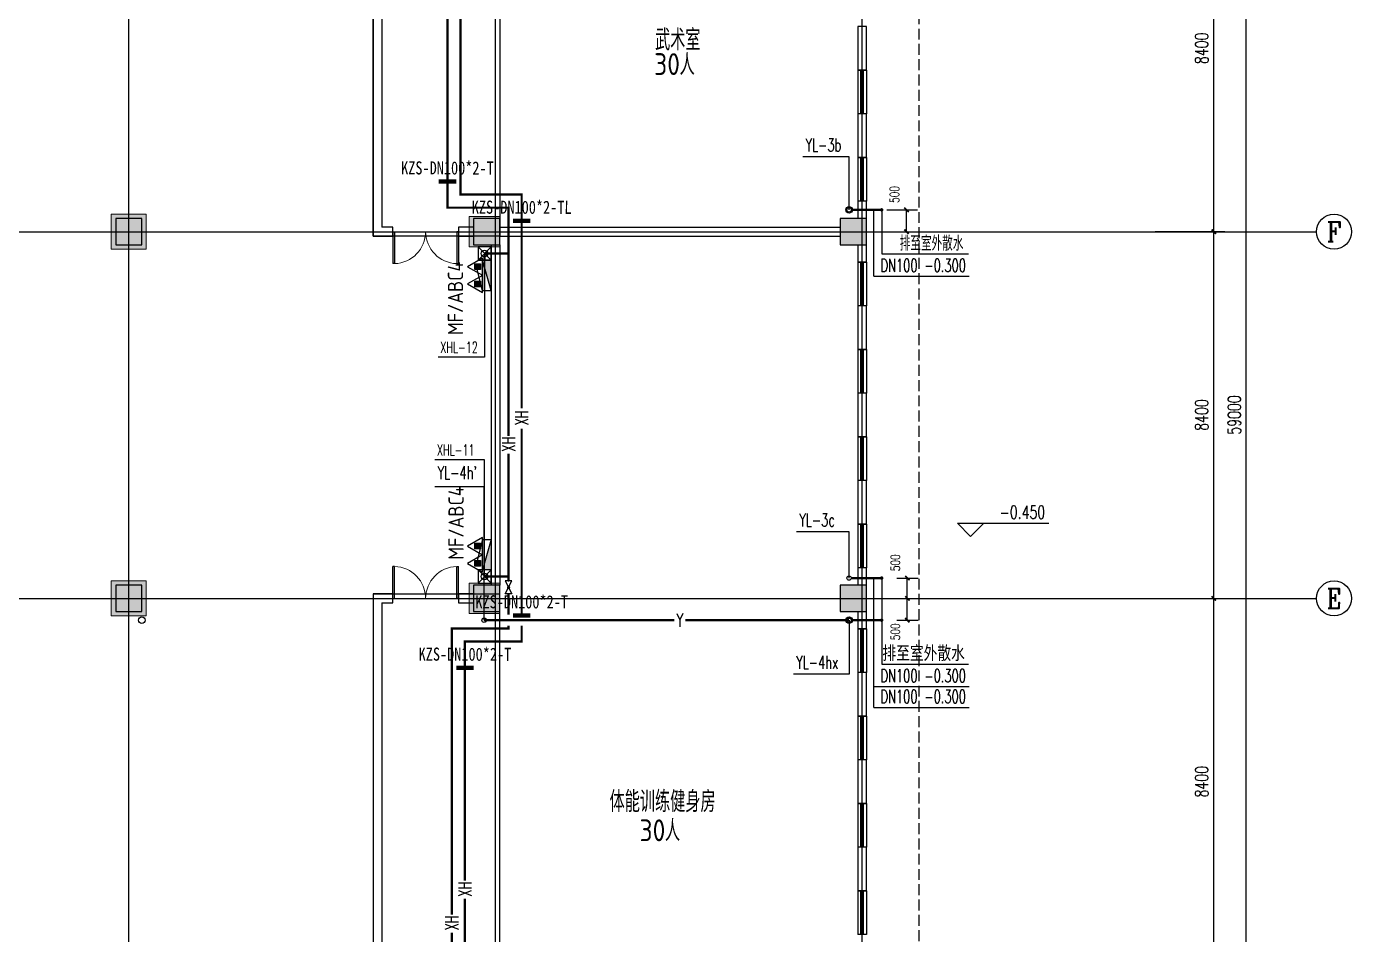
# Model space of a CAD drawing. Extents: x 817814 to 953178, y -139555 to 106956.
# Drawn here: x 893150 to 923504, y 56609 to 77409 of the extents above; entities that cross this region are included whole.
import ezdxf
from ezdxf.enums import TextEntityAlignment as Align

# ---------------------------------------------------------------- set-up
doc = ezdxf.new("R2010")
doc.units = 0
doc.header["$LTSCALE"] = 1000
doc.header["$MEASUREMENT"] = 0
doc.linetypes.add('__DASH', pattern=[0.35, 0.25, -0.1])
doc.layers.add('15101', color=5, linetype='Continuous', lineweight=18)
doc.layers.add('P-RAIN-PIPE', color=4, linetype='Continuous', lineweight=50)
for name, color, linetype in [('A-Roof-Drng', 8, 'Continuous'), ('AXIS', 3, 'Continuous'), ('AXIS_TEXT', 7, 'Continuous'), ('COLUMN', 2, 'Continuous'), ('DIM_ELEV', 3, 'Continuous'), ('DOOR_FIRE', 4, 'Continuous'), ('DOTE', 8, 'Continuous'), ('P-ANNO-DIMS', 4, 'Continuous'), ('P-ANNO-IDEN', 3, 'Continuous'), ('P-FIRE-EQPM', 1, 'Continuous'), ('P-FIRE-IDEN', 1, 'Continuous'), ('P-PROT-FIRH', 1, 'Continuous'), ('P-PROT-IDEN', 7, 'Continuous'), ('P-PROT-PIPE', 1, 'Continuous'), ('P-PROT-VALV', 7, 'Continuous'), ('P-PROT-VPIP', 1, 'Continuous'), ('P-RAIN-IDEN', 171, 'Continuous'), ('P-RAIN-VPIP', 7, 'Continuous'), ('PUB_DIM', 3, 'Continuous'), ('PUB_HATCH', 8, 'Continuous'), ('PUB_TEXT', 7, 'Continuous'), ('WALL', 2, 'Continuous'), ('WINDOW', 4, 'Continuous'), ('抗震支吊架', 2, 'Continuous'), ('散水', 151, '__DASH')]:
    doc.layers.add(name, color=color, linetype=linetype)
for name, color, linetype, plot in [('DIM_MODI', 6, 'Continuous', False), ('定位矩形', 6, 'Continuous', False), ('建筑底图', 6, 'Continuous', False)]:
    doc.layers.add(name, color=color, linetype=linetype, plot=plot)
doc.styles.add('_TCH_AXIS', font='COMPLEX', dxfattribs={"bigfont": 'GBCBIG'})
doc.styles.add('_TCH_DIM', font='SIMPLEX', dxfattribs={"bigfont": 'GBCBIG'})
doc.styles.add('_TCH_DIM_T3', font='SIMPLEX', dxfattribs={"width": 0.705882, "bigfont": 'GBCBIG'})
doc.styles.add('_TWT_PIPEDN', font='simplex.shx', dxfattribs={"width": 0.8, "height": 3.5, "bigfont": 'gbcbig.shx'})
doc.styles.add('_TWT_PIPETEXT', font='SIMPLEX', dxfattribs={"width": 0.8, "height": 2.5, "bigfont": 'HZTXT'})
doc.styles.add('_TWT_SERIAL', font='COMPLEX', dxfattribs={"width": 0.8, "height": 3, "bigfont": 'HZTXT'})
doc.styles.add('COMPLEX', font='COMPLEX')
doc.styles.add('HZ(TK)', font='geniso.shx', dxfattribs={"width": 0.9, "bigfont": 'hztxt.shx'})
doc.styles.add('kzcad', font='', dxfattribs={"width": 0.8})
doc.styles.get("Standard").update_dxf_attribs({"font": 'GBENOR', "bigfont": 'GBCBIG'})
doc.styles.get('kzcad').set_extended_font_data('SimSun')
doc.dimstyles.new('_TCH_ARCH&&100', dxfattribs={"dimtxt": 297.5, "dimasz": 100, "dimexe": 250, "dimexo": 300, "dimgap": 126.25, "dimtad": 1, "dimdec": 0, "dimzin": 0, "dimdsep": 46, "dimtxsty": '_TCH_DIM_T3', "dimblk": 'ARCHTICK', "dimcen": 0.09, "dimclrt": 7, "dimazin": 2, "dimtfac": 1, "dimtdec": 0, "dimtix": 1, "dimtmove": 2, "dimatfit": 3, "dimfxl": 100, "dimtolj": 1, "dimtzin": 0, "dimarcsym": 0})
doc.dimstyles.new('_TWT_ARCH&&100', dxfattribs={"dimtxt": 212.5, "dimasz": 100, "dimexe": 250, "dimexo": 300, "dimgap": 118.75, "dimtad": 1, "dimdec": 0, "dimzin": 0, "dimdsep": 46, "dimtxsty": '_TCH_DIM_T3', "dimblk": 'ARCHTICK', "dimcen": 0.09, "dimclrt": 7, "dimazin": 2, "dimtfac": 1, "dimtdec": 0, "dimtix": 1, "dimtmove": 2, "dimatfit": 3, "dimfxl": 1, "dimtolj": 1, "dimtzin": 0, "dimarcsym": 0})

# ---------------------------------------------------------------- blocks, each defined once
blk = doc.blocks.new('zhuzi')
at = {"layer": '15101'}
h = blk.add_hatch(color=256, dxfattribs=at)
h.dxf.hatch_style = 1
h.paths.add_polyline_path([(50957, 5262), (51657, 5262), (51657, 5962), (50957, 5962)])
h.paths.add_polyline_path([(42757, 5162), (43557, 5162), (43557, 5962), (42757, 5962)])
h.paths.add_polyline_path([(34407, 5262), (35107, 5262), (35107, 5962), (34407, 5962)])
h.paths.add_polyline_path([(26007, 5262), (26707, 5262), (26707, 5962), (26007, 5962)])
h.paths.add_polyline_path([(17857, 5162), (18657, 5162), (18657, 5962), (17857, 5962)])
h.paths.add_polyline_path([(59457, 2362), (60057, 2362), (60057, 2962), (59457, 2962)])
h.paths.add_polyline_path([(51057, 2362), (51657, 2362), (51657, 2962), (51057, 2962)])
h.paths.add_polyline_path([(17857, 2362), (18457, 2362), (18457, 2962), (17857, 2962)])
h.paths.add_polyline_path([(9457, 2362), (10057, 2362), (10057, 2962), (9457, 2962)])
h.paths.add_polyline_path([(59457, -2838), (60057, -2838), (60057, -2238), (59457, -2238)])
h.paths.add_polyline_path([(50957, -2888), (51657, -2888), (51657, -2188), (50957, -2188)])
h.paths.add_polyline_path([(42757, -2938), (43557, -2938), (43557, -2138), (42757, -2138)])
h.paths.add_polyline_path([(17857, -2938), (18657, -2938), (18657, -2138), (17857, -2138)])
h.paths.add_polyline_path([(9457, -2838), (10057, -2838), (10057, -2238), (9457, -2238)])
h.paths.add_polyline_path([(59457, -11238), (60057, -11238), (60057, -10638), (59457, -10638)])
h.paths.add_polyline_path([(50957, -11288), (51657, -11288), (51657, -10588), (50957, -10588)])
h.paths.add_polyline_path([(42757, -11338), (43557, -11338), (43557, -10538), (42757, -10538)])
h.paths.add_polyline_path([(17857, -11338), (18657, -11338), (18657, -10538), (17857, -10538)])
h.paths.add_polyline_path([(9457, -11238), (10057, -11238), (10057, -10638), (9457, -10638)])
h.paths.add_polyline_path([(5257, -11238), (5857, -11238), (5857, -10638), (5257, -10638)])
h.paths.add_polyline_path([(59457, -19638), (60057, -19638), (60057, -19038), (59457, -19038)])
h.paths.add_polyline_path([(50957, -19688), (51657, -19688), (51657, -18988), (50957, -18988)])
h.paths.add_polyline_path([(42757, -19738), (43557, -19738), (43557, -18938), (42757, -18938)])
h.paths.add_polyline_path([(17857, -19738), (18657, -19738), (18657, -18938), (17857, -18938)])
h.paths.add_polyline_path([(9457, -19638), (10057, -19638), (10057, -19038), (9457, -19038)])
h.paths.add_polyline_path([(5257, -19638), (5857, -19638), (5857, -19038), (5257, -19038)])
h.paths.add_polyline_path([(59457, -28038), (60057, -28038), (60057, -27438), (59457, -27438)])
h.paths.add_polyline_path([(50957, -28088), (51657, -28088), (51657, -27388), (50957, -27388)])
h.paths.add_polyline_path([(42757, -28138), (43557, -28138), (43557, -27338), (42757, -27338)])
h.paths.add_polyline_path([(17857, -28138), (18657, -28138), (18657, -27338), (17857, -27338)])
h.paths.add_polyline_path([(9457, -28038), (10057, -28038), (10057, -27438), (9457, -27438)])
h.paths.add_polyline_path([(5257, -28038), (5857, -28038), (5857, -27438), (5257, -27438)])
h.paths.add_polyline_path([(59457, -36438), (60057, -36438), (60057, -35838), (59457, -35838)])
h.paths.add_polyline_path([(50957, -36488), (51657, -36488), (51657, -35788), (50957, -35788)])
h.paths.add_polyline_path([(42757, -36538), (43557, -36538), (43557, -35738), (42757, -35738)])
h.paths.add_polyline_path([(17857, -36538), (18657, -36538), (18657, -35738), (17857, -35738)])
h.paths.add_polyline_path([(9457, -36438), (10057, -36438), (10057, -35838), (9457, -35838)])
h.paths.add_polyline_path([(5257, -36438), (5857, -36438), (5857, -35838), (5257, -35838)])
h.paths.add_polyline_path([(59457, -44838), (60057, -44838), (60057, -44238), (59457, -44238)])
h.paths.add_polyline_path([(50957, -44888), (51657, -44888), (51657, -44188), (50957, -44188)])
h.paths.add_polyline_path([(42757, -44938), (43557, -44938), (43557, -44138), (42757, -44138)])
h.paths.add_polyline_path([(17857, -44938), (18657, -44938), (18657, -44138), (17857, -44138)])
h.paths.add_polyline_path([(9457, -44838), (10057, -44838), (10057, -44238), (9457, -44238)])
h.paths.add_polyline_path([(59457, -50038), (60057, -50038), (60057, -49438), (59457, -49438)])
h.paths.add_polyline_path([(51057, -50038), (51657, -50038), (51657, -49438), (51057, -49438)])
h.paths.add_polyline_path([(17857, -50038), (18457, -50038), (18457, -49438), (17857, -49438)])
h.paths.add_polyline_path([(9457, -50038), (10057, -50038), (10057, -49438), (9457, -49438)])
h.paths.add_polyline_path([(50957, -53038), (51657, -53038), (51657, -52338), (50957, -52338)])
h.paths.add_polyline_path([(42757, -53038), (43557, -53038), (43557, -52238), (42757, -52238)])
h.paths.add_polyline_path([(34407, -53038), (35107, -53038), (35107, -52338), (34407, -52338)])
h.paths.add_polyline_path([(26007, -53038), (26707, -53038), (26707, -52338), (26007, -52338)])
h.paths.add_polyline_path([(17857, -53038), (18657, -53038), (18657, -52238), (17857, -52238)])
at = {"layer": '15101', "linetype": 'Continuous'}
for points in [[(42757, -19738), (43557, -19738), (43557, -18938), (42757, -18938)], [(50957, -19688), (51657, -19688), (51657, -18988), (50957, -18988)], [(59457, -19638), (60057, -19638), (60057, -19038), (59457, -19038)], [(42757, -28138), (43557, -28138), (43557, -27338), (42757, -27338)], [(50957, -28088), (51657, -28088), (51657, -27388), (50957, -27388)], [(59457, -28038), (60057, -28038), (60057, -27438), (59457, -27438)]]:
    blk.add_lwpolyline(points, close=True, dxfattribs=at)
blk = doc.blocks.new('_ArchTick')
at = {"color": 0, "linetype": 'ByBlock', "const_width": 0.4}
blk.add_lwpolyline([(-0.5, -0.5), (0.5, 0.5)], dxfattribs=at)
blk = doc.blocks.new('*D238')
at = {"layer": 'Defpoints', "color": 0, "transparency": 16777216}
for p in [(579033, 113938), (581423, 113938), (579033, 54938)]:
    blk.add_point(p, dxfattribs=at)
at = {"layer": 'PUB_DIM', "color": 0, "lineweight": -2, "transparency": 16777216}
for p, q in [((579333, 113938), (581673, 113938)), ((581423, 54938), (581423, 113938)), ((579333, 54938), (581673, 54938))]:
    blk.add_line(p, q, dxfattribs=at)
at = {"layer": 'PUB_DIM', "color": 0, "lineweight": -2, "transparency": 16777216, "xscale": 100, "yscale": 100, "zscale": 100}
for p, rotation in [((581423, 113938), 90), ((581423, 54938), 270)]:
    blk.add_blockref('_ArchTick', p, dxfattribs=dict(at, rotation=rotation))
at = {"layer": 'PUB_DIM', "color": 7, "transparency": 16777216, "insert": (581148, 84438), "char_height": 297.5, "attachment_point": 5, "rotation": 90, "style": '_TCH_DIM_T3'}
blk.add_mtext('\\A1;59000', dxfattribs=at)
blk = doc.blocks.new('*D246')
at = {"layer": 'Defpoints', "color": 0, "transparency": 16777216}
for p in [(579033, 80238), (580677, 80238), (579033, 71838)]:
    blk.add_point(p, dxfattribs=at)
at = {"layer": 'PUB_DIM', "color": 0, "lineweight": -2, "transparency": 16777216}
for p, q in [((579333, 80238), (580927, 80238)), ((580677, 71838), (580677, 80238)), ((579333, 71838), (580927, 71838))]:
    blk.add_line(p, q, dxfattribs=at)
at = {"layer": 'PUB_DIM', "color": 0, "lineweight": -2, "transparency": 16777216, "xscale": 100, "yscale": 100, "zscale": 100}
for p, rotation in [((580677, 80238), 90), ((580677, 71838), 270)]:
    blk.add_blockref('_ArchTick', p, dxfattribs=dict(at, rotation=rotation))
at = {"layer": 'PUB_DIM', "color": 7, "transparency": 16777216, "insert": (580402, 76038), "char_height": 297.5, "attachment_point": 5, "rotation": 90, "style": '_TCH_DIM_T3'}
blk.add_mtext('\\A1;8400', dxfattribs=at)
blk = doc.blocks.new('*D247')
at = {"layer": 'Defpoints', "color": 0, "transparency": 16777216}
for p in [(579033, 88638), (580677, 88638), (579033, 80238)]:
    blk.add_point(p, dxfattribs=at)
at = {"layer": 'PUB_DIM', "color": 0, "lineweight": -2, "transparency": 16777216}
for p, q in [((579333, 88638), (580927, 88638)), ((580677, 80238), (580677, 88638)), ((579333, 80238), (580927, 80238))]:
    blk.add_line(p, q, dxfattribs=at)
at = {"layer": 'PUB_DIM', "color": 0, "lineweight": -2, "transparency": 16777216, "xscale": 100, "yscale": 100, "zscale": 100}
for p, rotation in [((580677, 88638), 90), ((580677, 80238), 270)]:
    blk.add_blockref('_ArchTick', p, dxfattribs=dict(at, rotation=rotation))
at = {"layer": 'PUB_DIM', "color": 7, "transparency": 16777216, "insert": (580402, 84438), "char_height": 297.5, "attachment_point": 5, "rotation": 90, "style": '_TCH_DIM_T3'}
blk.add_mtext('\\A1;8400', dxfattribs=at)
blk = doc.blocks.new('*D248')
at = {"layer": 'Defpoints', "color": 0, "transparency": 16777216}
for p in [(579033, 97038), (580677, 97038), (579033, 88638)]:
    blk.add_point(p, dxfattribs=at)
at = {"layer": 'PUB_DIM', "color": 0, "lineweight": -2, "transparency": 16777216}
for p, q in [((579333, 97038), (580927, 97038)), ((580677, 88638), (580677, 97038)), ((579333, 88638), (580927, 88638))]:
    blk.add_line(p, q, dxfattribs=at)
at = {"layer": 'PUB_DIM', "color": 0, "lineweight": -2, "transparency": 16777216, "xscale": 100, "yscale": 100, "zscale": 100}
for p, rotation in [((580677, 97038), 90), ((580677, 88638), 270)]:
    blk.add_blockref('_ArchTick', p, dxfattribs=dict(at, rotation=rotation))
at = {"layer": 'PUB_DIM', "color": 7, "transparency": 16777216, "insert": (580402, 92838), "char_height": 297.5, "attachment_point": 5, "rotation": 90, "style": '_TCH_DIM_T3'}
blk.add_mtext('\\A1;8400', dxfattribs=at)
blk = doc.blocks.new('_FZH')
blk.add_lwpolyline([(-0.5, -0.5), (0.5, -0.5), (0.5, 0.5), (-0.5, 0.5)], close=True)
at = {"layer": 'PUB_HATCH'}
blk.add_solid([(-0.5, -0.5), (0.5, -0.5), (-0.5, 0.5), (0.5, 0.5)], dxfattribs=at)
blk = doc.blocks.new('$TCHSYS$WIN2D')
for p, q in [((-0.5, 0.5), (0.5, 0.5)), ((-0.5, 0.5), (-0.5, -0.5)), ((0.5, 0.5), (0.5, -0.5)), ((0.5, 0.167), (-0.5, 0.167)), ((0.5, -0.167), (-0.5, -0.167)), ((-0.5, -0.5), (0.5, -0.5))]:
    blk.add_line(p, q)
blk = doc.blocks.new('$DorLib2D$00000002')
for p, q in [((-0.5, 0), (-0.5, 0.4875)), ((-0.475, 0.4875), (-0.5, 0.4875)), ((-0.475, 0), (-0.475, 0.4875)), ((0.475, 0), (0.475, 0.4875)), ((0.475, 0.4875), (0.5, 0.4875)), ((0.5, 0), (0.5, 0.4875)), ((-0.5, 0), (-0.475, 0)), ((0.5, 0), (0.475, 0))]:
    blk.add_line(p, q)
at = {"lineweight": 13}
for centre, start, end in [((-0.4875, 0), 0, 88.53072), ((0.4875, 0), 91.46928, 180)]:
    blk.add_arc(centre, 0.4875, start, end, dxfattribs=at)
blk = doc.blocks.new('_AXISO')
blk.add_circle((0, 0), 0.5)
at = {"layer": 'AXIS_TEXT', "style": 'COMPLEX', "width": 1.041667}
blk.add_attdef('A', text='', height=0.56, dxfattribs=at).set_placement((-0.25, -0.28), (0.25, -0.28), align=Align.FIT)
blk = doc.blocks.new('$TWTSYS$00000508')
for p, q in [((-0.5, 0.5), (0.324, 1.224)), ((-0.5, 0.5), (-0.5, -0.5)), ((-0.5, -0.5), (0.5, 0.5)), ((0.5, 0.5), (-0.5, 0.5)), ((0.5, -0.5), (0.5, 0.5)), ((-0.5, -0.5), (0.5, -0.5))]:
    blk.add_line(p, q)
blk.add_solid([(0.5, -0.5), (0.5, 0.5), (-0.5, -0.5)])
blk = doc.blocks.new('*D471')
at = {"layer": 'Defpoints', "color": 0, "transparency": 16777216}
for p in [(912563, 73209), (913310, 73209), (912563, 72709)]:
    blk.add_point(p, dxfattribs=at)
at = {"layer": 'P-ANNO-DIMS', "color": 0, "lineweight": -2, "transparency": 16777216}
for p, q in [((912863, 73209), (913560, 73209)), ((913310, 72709), (913310, 73209)), ((912863, 72709), (913560, 72709))]:
    blk.add_line(p, q, dxfattribs=at)
at = {"layer": 'P-ANNO-DIMS', "color": 0, "lineweight": -2, "transparency": 16777216, "xscale": 100, "yscale": 100, "zscale": 100}
for p, rotation in [((913310, 73209), 90), ((913310, 72709), 270)]:
    blk.add_blockref('_ArchTick', p, dxfattribs=dict(at, rotation=rotation))
at = {"layer": 'P-ANNO-DIMS', "color": 7, "transparency": 16777216, "insert": (913035, 73561), "char_height": 212.5, "attachment_point": 5, "rotation": 90, "style": '_TCH_DIM_T3'}
blk.add_mtext('\\A1;500', dxfattribs=at)
blk = doc.blocks.new('*D472')
at = {"layer": 'Defpoints', "color": 0, "transparency": 16777216}
for p in [(912787, 64309), (913329, 64309), (912787, 63809)]:
    blk.add_point(p, dxfattribs=at)
at = {"layer": 'P-ANNO-DIMS', "color": 0, "lineweight": -2, "transparency": 16777216}
for p, q in [((913087, 64309), (913579, 64309)), ((913329, 63809), (913329, 64309)), ((913087, 63809), (913579, 63809))]:
    blk.add_line(p, q, dxfattribs=at)
at = {"layer": 'P-ANNO-DIMS', "color": 0, "lineweight": -2, "transparency": 16777216, "xscale": 100, "yscale": 100, "zscale": 100}
for p, rotation in [((913329, 64309), 90), ((913329, 63809), 270)]:
    blk.add_blockref('_ArchTick', p, dxfattribs=dict(at, rotation=rotation))
at = {"layer": 'P-ANNO-DIMS', "color": 7, "transparency": 16777216, "insert": (913054, 63543), "char_height": 212.5, "attachment_point": 5, "rotation": 90, "style": '_TCH_DIM_T3'}
blk.add_mtext('\\A1;500', dxfattribs=at)
blk = doc.blocks.new('*D473')
at = {"layer": 'Defpoints', "color": 0, "transparency": 16777216}
for p in [(912787, 64774), (913329, 64774), (912787, 64309)]:
    blk.add_point(p, dxfattribs=at)
at = {"layer": 'P-ANNO-DIMS', "color": 0, "lineweight": -2, "transparency": 16777216}
for p, q in [((913087, 64774), (913579, 64774)), ((913329, 64309), (913329, 64774)), ((913087, 64309), (913579, 64309))]:
    blk.add_line(p, q, dxfattribs=at)
at = {"layer": 'P-ANNO-DIMS', "color": 0, "lineweight": -2, "transparency": 16777216, "xscale": 100, "yscale": 100, "zscale": 100}
for p, rotation in [((913329, 64774), 90), ((913329, 64309), 270)]:
    blk.add_blockref('_ArchTick', p, dxfattribs=dict(at, rotation=rotation))
at = {"layer": 'P-ANNO-DIMS', "color": 7, "transparency": 16777216, "insert": (913054, 65126), "char_height": 212.5, "attachment_point": 5, "rotation": 90, "style": '_TCH_DIM_T3'}
blk.add_mtext('\\A1;500', dxfattribs=at)
blk = doc.blocks.new('$VALVE$00000333')
for p, q in [((125, 62.5), (-125, -62.5)), ((-125, 62.5), (125, -62.5)), ((-125, -62.5), (-125, 62.5)), ((125, -62.5), (125, 62.5))]:
    blk.add_line(p, q)
at = {"const_width": 31.25}
blk.add_lwpolyline([(-15.625, 0, 1), (15.625, 0, 1)], format="xyb", close=True, dxfattribs=at)
for p in [(-125, 0), (125, 0)]:
    blk.add_point(p)
blk = doc.blocks.new('$TWTSYS$00000546')
h = blk.add_hatch()
h.set_pattern_fill('ANSI31', color=256, scale=200, style=0)
h.set_pattern_definition([(45, (-38543.802, -6670.83), (-17.67767, 17.67767), [])])
h.paths.add_polyline_path([(-65, 174), (65, 174), (65, 44), (-65, 44)])
for points in [[(0, 344), (-198, 0), (198, 0)], [(-65, 174), (65, 174), (65, 44), (-65, 44)]]:
    blk.add_lwpolyline(points, close=True)
blk = doc.blocks.new('xdzcdxcvf')
at = {"layer": 'A-Roof-Drng'}
for centre in [(572321.4, 89137.7), (556121.4, 79737.6), (572321.4, 79737.7)]:
    blk.add_circle(centre, 75, dxfattribs=at)
at = {"layer": 'AXIS'}
for p, q in [((579032.5, 88637.7), (583032.5, 88637.7)), ((579032.5, 80237.7), (583032.5, 80237.7))]:
    blk.add_line(p, q, dxfattribs=at)
at = {"layer": 'DIM_ELEV'}
for p, q in [((575106.5, 81657.8), (574806.5, 81957.8)), ((574806.5, 81957.8), (576900.9, 81957.8)), ((575106.5, 81657.8), (575406.5, 81957.8))]:
    blk.add_line(p, q, dxfattribs=at)
at = {"layer": 'DOTE'}
for p, q in [((555821.4, 52467.1), (555821.4, 117010.8)), ((564221.4, 52467.1), (564221.4, 117010.8)), ((572621.4, 52467.1), (572621.4, 117010.8)), ((512626.4, 88637.7), (579032.5, 88637.7)), ((512626.4, 80237.7), (579032.5, 80237.7))]:
    blk.add_line(p, q, dxfattribs=at)
at = {"layer": 'WALL'}
for p, q in [((561421.4, 102737.7), (561421.4, 88537.7)), ((561621.4, 102637.7), (561621.4, 88737.7)), ((572721.4, 93337.7), (572521.4, 93337.7)), ((572521.4, 93337.7), (572521.4, 92337.7)), ((572721.4, 92337.7), (572721.4, 93337.7)), ((572521.4, 92337.7), (572721.4, 92337.7)), ((572721.4, 91337.7), (572521.4, 91337.7)), ((572521.4, 91337.7), (572521.4, 90337.7)), ((572721.4, 90337.7), (572721.4, 91337.7)), ((572521.4, 90337.7), (572721.4, 90337.7)), ((572721.4, 89337.7), (572521.4, 89337.7)), ((572521.4, 89337.7), (572521.4, 88937.7)), ((572721.4, 88937.7), (572721.4, 89337.7)), ((561871.4, 88737.7), (561621.4, 88737.7)), ((561871.4, 88537.7), (561871.4, 88737.7)), ((563721.4, 88737.7), (563371.4, 88737.7)), ((563371.4, 88737.7), (563371.4, 88537.7)), ((564321.4, 88737.7), (572121.4, 88737.7)), ((561421.4, 88537.7), (561871.4, 88537.7)), ((563371.4, 88537.7), (563721.4, 88537.7)), ((564121.4, 88337.7), (564121.4, 80537.7)), ((564321.4, 88537.7), (572121.4, 88537.7)), ((564321.4, 88337.7), (564321.4, 80537.7)), ((572521.4, 88337.7), (572521.4, 87937.7)), ((572721.4, 87937.7), (572721.4, 88337.7)), ((572521.4, 87937.7), (572721.4, 87937.7)), ((572721.4, 86937.7), (572521.4, 86937.7)), ((572521.4, 86937.7), (572521.4, 85937.7)), ((572721.4, 85937.7), (572721.4, 86937.7)), ((572521.4, 85937.7), (572721.4, 85937.7)), ((572721.4, 84937.7), (572521.4, 84937.7)), ((572521.4, 84937.7), (572521.4, 83937.7)), ((572721.4, 83937.7), (572721.4, 84937.7)), ((572521.4, 83937.7), (572721.4, 83937.7)), ((572721.4, 82937.7), (572521.4, 82937.7)), ((572521.4, 82937.7), (572521.4, 81937.7)), ((572721.4, 81937.7), (572721.4, 82937.7)), ((572521.4, 81937.7), (572721.4, 81937.7)), ((572721.4, 80937.7), (572521.4, 80937.7)), ((572521.4, 80937.7), (572521.4, 80537.7)), ((572721.4, 80537.7), (572721.4, 80937.7)), ((561421.4, 80337.7), (561421.4, 66137.7)), ((561871.4, 80337.7), (561421.4, 80337.7)), ((561621.4, 80137.7), (561621.4, 66237.7)), ((561621.4, 80137.7), (561871.4, 80137.7)), ((561871.4, 80137.7), (561871.4, 80337.7)), ((563721.4, 80337.7), (563371.4, 80337.7)), ((563371.4, 80337.7), (563371.4, 80137.7)), ((563371.4, 80137.7), (563721.4, 80137.7)), ((572521.4, 79937.7), (572521.4, 79537.7)), ((572721.4, 79537.7), (572721.4, 79937.7)), ((572521.4, 79537.7), (572721.4, 79537.7)), ((572721.4, 78537.7), (572521.4, 78537.7)), ((572521.4, 78537.7), (572521.4, 77537.7)), ((572721.4, 77537.7), (572721.4, 78537.7)), ((572521.4, 77537.7), (572721.4, 77537.7)), ((572721.4, 76537.7), (572521.4, 76537.7)), ((572521.4, 76537.7), (572521.4, 75537.7)), ((572721.4, 75537.7), (572721.4, 76537.7)), ((572521.4, 75537.7), (572721.4, 75537.7)), ((572721.4, 74537.7), (572521.4, 74537.7)), ((572521.4, 74537.7), (572521.4, 73537.7)), ((572721.4, 73537.7), (572721.4, 74537.7)), ((572521.4, 73537.7), (572721.4, 73537.7))]:
    blk.add_line(p, q, dxfattribs=at)
at = {"layer": '散水'}
blk.add_lwpolyline([(573921.4, 102037.7), (573921.4, 66837.7)], dxfattribs=at)
blk.add_blockref('zhuzi', (512664.2, 107975.3))
at = {"layer": 'AXIS'}
ref = blk.add_blockref('_AXISO', (583432.5, 88637.7), dxfattribs=dict(at, xscale=800, yscale=800, zscale=800))
ref.add_attrib('A', 'F', dxfattribs={"layer": 'AXIS_TEXT', "height": 445.4, "style": '_TCH_AXIS'}).set_placement((583262.8, 88414.9), (583602.2, 88414.9), align=Align.FIT)
ref = blk.add_blockref('_AXISO', (583432.5, 80237.7), dxfattribs=dict(at, xscale=800, yscale=800, zscale=800))
ref.add_attrib('A', 'E', dxfattribs={"layer": 'AXIS_TEXT', "height": 445.4, "style": '_TCH_AXIS'}).set_placement((583262.8, 80014.9), (583602.2, 80014.9), align=Align.FIT)
at = {"layer": 'COLUMN', "xscale": 600, "yscale": 600, "zscale": 600}
for p in [(555821.4, 88637.7), (564021.4, 88637.7), (572421.4, 88637.7), (555821.4, 80237.7), (564021.4, 80237.7), (572421.4, 80237.7)]:
    blk.add_blockref('_FZH', p, dxfattribs=at)
at = {"layer": 'DOOR_FIRE', "xscale": -1500, "yscale": 1500, "zscale": 200, "rotation": 180}
blk.add_blockref('$DorLib2D$00000002', (562621.4, 88637.7), dxfattribs=at)
at = {"layer": 'DOOR_FIRE', "xscale": 1500, "yscale": 1500, "zscale": 200}
blk.add_blockref('$DorLib2D$00000002', (562621.4, 80237.7), dxfattribs=at)
at = {"layer": 'WINDOW', "xscale": 1000, "yscale": 200, "zscale": -1000, "rotation": 270}
for p in [(572621.4, 91837.7), (572621.4, 89837.7), (572621.4, 87437.7), (572621.4, 85437.7), (572621.4, 83437.7), (572621.4, 81437.7), (572621.4, 79037.7), (572621.4, 77037.7), (572621.4, 75037.7), (572621.4, 73037.7)]:
    blk.add_blockref('$TCHSYS$WIN2D', p, dxfattribs=at)
at = {"layer": 'PUB_TEXT'}
for s, height, p in [('武术室', 482.27, (567877.5, 92789.8)), ('30', 500, (567856.4, 92226.5)), ('人', 482.3, (568439.7, 92226.5)), ('体能训练健身房', 482.27, (566835.3, 75341.2)), ('30', 500, (567521.6, 74674.2)), ('人', 482.3, (568104.9, 74674.2))]:
    blk.add_text(s, height=height, dxfattribs=at).set_placement(p)
at = {"layer": 'PUB_TEXT', "style": '_TCH_DIM', "width": 0.705882}
blk.add_text('-0.450', height=297.5, dxfattribs=at).set_placement((575770.9, 82062.8))
at = {"layer": 'PUB_DIM'}
for p1, p2, distance, picture, middle in [((579032.5, 54937.7), (579032.5, 113937.7), -2390.1, '*D238', (581147.6, 84437.7)), ((579032.5, 88637.7), (579032.5, 97037.7), -1644.7, '*D248', (580402.2, 92837.7)), ((579032.5, 80237.7), (579032.5, 88637.7), -1644.7, '*D247', (580402.2, 84437.7)), ((579032.5, 71837.7), (579032.5, 80237.7), -1644.7, '*D246', (580402.2, 76037.7))]:
    dim = blk.add_aligned_dim(p1=p1, p2=p2, distance=distance, dimstyle='_TCH_ARCH&&100', dxfattribs=at)
    dim.commit()
    dim.dimension.update_dxf_attribs({"geometry": picture, "text_midpoint": middle})

msp = doc.modelspace()

# ---------------------------------------------------------------- hatches: boundary and pattern name
at = {"layer": 'P-PROT-PIPE'}
for points in [[(903093.4, 73559.2), (903068.4, 73559.2), (903068.4, 73534.2)], [(903093.4, 73559.2), (903093.4, 73534.2), (903068.4, 73534.2)], [(904493.4, 73559.2), (904518.4, 73559.2), (904518.4, 73584.2)], [(904493.4, 73559.2), (904493.4, 73584.2), (904518.4, 73584.2)], [(902793.4, 73259.2), (902768.4, 73259.2), (902768.4, 73234.2)], [(902793.4, 73259.2), (902793.4, 73234.2), (902768.4, 73234.2)], [(904193.4, 73259.2), (904193.4, 73284.2), (904218.4, 73284.2)], [(904193.4, 73259.2), (904218.4, 73259.2), (904218.4, 73284.2)], [(902893.4, 63619.9), (902868.4, 63619.9), (902868.4, 63644.9)], [(902893.4, 63619.9), (902893.4, 63644.9), (902868.4, 63644.9)], [(904193.4, 63619.9), (904218.4, 63619.9), (904218.4, 63594.9)], [(904193.4, 63619.9), (904193.4, 63594.9), (904218.4, 63594.9)], [(903193.4, 63319.9), (903193.4, 63344.9), (903168.4, 63344.9)], [(903193.4, 63319.9), (903168.4, 63319.9), (903168.4, 63344.9)], [(904493.4, 63319.9), (904493.4, 63294.9), (904518.4, 63294.9)], [(904493.4, 63319.9), (904518.4, 63319.9), (904518.4, 63294.9)]]:
    msp.add_hatch(color=256, dxfattribs=at).paths.add_polyline_path(points)

# ---------------------------------------------------------------- linework, layer by layer
at = {"layer": 'DIM_MODI', "color": 8}
for points in [[(895393.4, 97409.2), (895393.4, 98009.2), (903993.4, 98009.2), (903993.4, 72609.2), (901093.4, 72609.2), (901093.4, 89409.2), (895393.4, 89409.2), (895393.4, 98009.2)], [(895393.4, 39609.2), (895393.4, 39009.2), (903993.4, 39009.2), (903993.4, 64409.2), (901093.4, 64409.2), (901093.4, 47609.2), (895393.4, 47609.2), (895393.4, 39009.2)]]:
    msp.add_lwpolyline(points, dxfattribs=at)
at = {"layer": 'P-PROT-IDEN', "linetype": 'ByBlock'}
for p, q in [((903643.4, 72209.2, -3000), (903643.4, 69833.8, -3000)), ((903643.4, 69833.8, -3000), (902582.1, 69833.8, -3000)), ((903643.4, 67482.5, -3000), (902506, 67482.5, -3000)), ((903643.4, 64809.2, -3000), (903643.4, 67482.5, -3000))]:
    msp.add_line(p, q, dxfattribs=at)
at = {"layer": 'P-PROT-PIPE', "const_width": 50}
for points in [[(903093.4, 73559.2), (903093.4, 78931.5)], [(902793.4, 73259.2), (902793.4, 78357.6)], [(903093.4, 73559.2), (904493.4, 73559.2)], [(904493.4, 68660.8), (904493.4, 73559.2)], [(902793.4, 73259.2), (904193.4, 73259.2)], [(904193.4, 72209.2), (904193.4, 73259.2)], [(903643.4, 72209.2), (904193.4, 72209.2)], [(903643.4, 72134.2), (903643.4, 72059.2)], [(904193.4, 68032), (904193.4, 72209.2)], [(904493.4, 63934.2), (904493.4, 68195)], [(904193.4, 64809.2), (904193.4, 67621.2)], [(903643.4, 64809.2), (904193.4, 64809.2)], [(904193.4, 64710.5), (904193.4, 64809.2)], [(904193.4, 63934.2), (904193.4, 64410.5)], [(902893.4, 63619.9), (902893.4, 57064.9)], [(902893.4, 63619.9), (904193.4, 63619.9)], [(904193.4, 63619.9), (904193.4, 63684.2)], [(904493.4, 63319.9), (904493.4, 63684.2)], [(903193.4, 63319.9), (904493.4, 63319.9)], [(903193.4, 63319.9), (903193.4, 57840.6)], [(903193.4, 57429.8), (903193.4, 49773.3)], [(902893.4, 56654.1), (902893.4, 49333.1)]]:
    msp.add_lwpolyline(points, dxfattribs=at)
at = {"layer": 'P-PROT-VPIP'}
for centre in [(903643.4, 72209.2), (903643.4, 64809.2)]:
    msp.add_circle(centre, 75, dxfattribs=at)
at = {"layer": 'P-RAIN-IDEN'}
for p, q in [((911993.4, 74425.4), (910935.1, 74425.4)), ((911993.4, 73209.2), (911993.4, 74425.4)), ((912562.5, 71686.8), (912562.5, 73209.2)), ((912741.4, 73209.2), (912741.4, 72201.8)), ((912741.4, 72201.8), (914729, 72201.8)), ((912562.5, 71686.8), (914742.1, 71686.8)), ((903634.3, 66862.5), (902507.2, 66862.5)), ((903634.3, 63809.2), (903634.3, 66862.5)), ((911993.4, 65834.9), (910793.5, 65834.9)), ((911993.4, 64774), (911993.4, 65834.9)), ((912562.3, 61811.7), (912562.3, 64774)), ((912741.1, 64774), (912741.1, 62801.7)), ((911993.4, 63809.2), (911993.4, 62572.9)), ((911993.4, 62572.9), (910722.4, 62572.9)), ((912741.1, 62801.7), (914728.8, 62801.7)), ((912562.3, 62286.8), (914741.8, 62286.8)), ((912562.3, 61811.7), (914741.8, 61811.7))]:
    msp.add_line(p, q, dxfattribs=at)
at = {"layer": 'P-RAIN-IDEN', "const_width": 40}
for points in [[(912741.4, 73229.2, -1), (912741.4, 73189.2, -1)], [(912741.1, 64794, -1), (912741.1, 64754, -1)], [(912741.1, 63829.2, -1), (912741.1, 63789.2, -1)]]:
    msp.add_lwpolyline(points, format="xyb", close=True, dxfattribs=at)
at = {"layer": 'P-RAIN-PIPE', "const_width": 50}
for points in [[(912043.4, 73209.2), (912741.4, 73209.2)], [(912043.4, 64774), (912741.1, 64774)], [(903634.3, 63809.2), (907993.9, 63809.2)], [(908240.2, 63809.2), (911993.4, 63809.2)], [(912043.4, 63809.2), (912741.1, 63809.2)]]:
    msp.add_lwpolyline(points, dxfattribs=at)
at = {"layer": 'P-RAIN-VPIP'}
for centre in [(911993.4, 73209.2), (911993.4, 64774), (903634.3, 63809.2), (911993.4, 63809.2)]:
    msp.add_circle(centre, 50, dxfattribs=at)
at = {"layer": '定位矩形'}
for p, q in [((903493.4, 72059.2), (903793.4, 72359.2)), ((903493.4, 72359.2), (903793.4, 72059.2)), ((903493.4, 64659.2), (903793.4, 64959.2)), ((903493.4, 64959.2), (903793.4, 64659.2))]:
    msp.add_line(p, q, dxfattribs=at)
for points in [[(903493.4, 72059.2), (903793.4, 72059.2), (903793.4, 72359.2), (903493.4, 72359.2)], [(903493.4, 64659.2), (903793.4, 64659.2), (903793.4, 64959.2), (903493.4, 64959.2)]]:
    msp.add_lwpolyline(points, close=True, dxfattribs=at)
at = {"layer": '抗震支吊架', "color": 4, "const_width": 100}
for points in [[(902593.4, 73859.2), (902993.4, 73859.2)], [(904293.4, 72959.2), (904693.4, 72959.2)], [(904293.4, 63919.9), (904693.4, 63919.9)], [(902993.4, 62719.9), (903393.4, 62719.9)]]:
    msp.add_lwpolyline(points, dxfattribs=at)

# ---------------------------------------------------------------- block references
at = {"layer": 'P-FIRE-EQPM', "rotation": 89.99999498885585}
for p in [(903593.4, 71907.6), (903593.4, 71510.8), (903593.4, 65507.6), (903593.4, 65110.8)]:
    msp.add_blockref('$TWTSYS$00000546', p, dxfattribs=at)
at = {"layer": 'P-PROT-FIRH', "yscale": -200, "zscale": 700, "rotation": 269.9999949888559}
for p, xscale in [((903693.4, 71709.2), -700), ((903693.4, 65309.2), 700)]:
    msp.add_blockref('$TWTSYS$00000508', p, dxfattribs=dict(at, xscale=xscale))
at = {"layer": 'P-PROT-VALV', "xscale": 1.2, "yscale": 1.2, "zscale": 1.2, "rotation": 90}
msp.add_blockref('$VALVE$00000333', (904193.4, 64560.5), dxfattribs=at)
at = {"layer": '建筑底图'}
msp.add_blockref('xdzcdxcvf', (339672, -15928.4), dxfattribs=at)

# ---------------------------------------------------------------- texts
at = {"layer": 'P-ANNO-IDEN', "color": 7, "style": 'HZ(TK)', "width": 0.9}
msp.add_text('排至室外散水', height=350, dxfattribs=at).set_placement((912757.6, 62871.7))
at = {"layer": 'P-FIRE-IDEN'}
for p in [(903152.3, 70341.2, -3000), (903165.6, 65193.9, -3000)]:
    msp.add_text('MF/ABC4', height=350, rotation=90, dxfattribs=at).set_placement(p)
at = {"layer": 'P-PROT-IDEN', "color": 7, "linetype": 'ByBlock', "style": '_TWT_SERIAL', "width": 0.64}
for s, p in [('XHL-12', (902632.1, 69933.8, -3000)), ('XHL-11', (902556, 67582.5, -3000))]:
    msp.add_text(s, height=250, dxfattribs=at).set_placement(p)
at = {"layer": 'P-PROT-IDEN', "style": '_TWT_PIPETEXT', "width": 0.64}
for p in [(904643.4, 68272.5), (904343.4, 67671.2), (903343.4, 57479.8), (903043.4, 56704.1)]:
    msp.add_text('XH', height=300, rotation=90, dxfattribs=at).set_placement(p)
at = {"layer": 'P-RAIN-IDEN', "color": 7, "width": 0.64}
for s, style, p in [('YL-3b', '_TWT_SERIAL', (910995.1, 74545.4)), ('DN100', '_TWT_PIPEDN', (912715.5, 71786.8)), ('-0.300', '_TWT_PIPEDN', (913717.4, 71786.8)), ("YL-4h'", '_TWT_SERIAL', (902567.2, 67039.7)), ('YL-3c', '_TWT_SERIAL', (910853.5, 65954.9)), ('YL-4hx', '_TWT_SERIAL', (910782.4, 62692.9)), ('DN100', '_TWT_PIPEDN', (912715.3, 62386.8)), ('-0.300', '_TWT_PIPEDN', (913717.2, 62386.8)), ('DN100', '_TWT_PIPEDN', (912715.3, 61911.7)), ('-0.300', '_TWT_PIPEDN', (913717.2, 61911.7))]:
    msp.add_text(s, height=300, dxfattribs=dict(at, style=style)).set_placement(p)
at = {"layer": 'P-RAIN-IDEN', "color": 7}
msp.add_text('排至室外散水', height=337.59, dxfattribs=at).set_placement((913155, 72271.8))
at = {"layer": 'P-RAIN-IDEN', "style": '_TWT_PIPETEXT', "width": 0.64}
msp.add_text('Y', height=300, dxfattribs=at).set_placement((908043.9, 63659.2))
at = {"layer": '抗震支吊架', "color": 4, "style": 'kzcad', "width": 0.8}
for s, p in [('KZS-DN100*2-T', (902793.4, 74019.2)), ('KZS-DN100*2-TL', (904493.4, 73119.2)), ('KZS-DN100*2-T', (904493.4, 64079.9)), ('KZS-DN100*2-T', (903193.4, 62879.9))]:
    msp.add_text(s, height=300, rotation=359.88539, dxfattribs=at).set_placement(p, align=Align.CENTER)

# ---------------------------------------------------------------- dimensions: what is measured, and where the dimension line sits
at = {"layer": 'P-ANNO-DIMS'}
for base, p1, p2, picture, middle in [((913309.9, 73209.2), (912562.5, 72709.2), (912562.5, 73209.2), '*D471', (913034.9, 73561.2)), ((913328.7, 64309.2), (912787.4, 63809.2), (912787.4, 64309.2), '*D472', (913053.7, 63543.2))]:
    dim = msp.add_linear_dim(base=base, p1=p1, p2=p2, angle=90, dimstyle='_TWT_ARCH&&100', dxfattribs=at)
    dim.commit()
    dim.dimension.update_dxf_attribs({"geometry": picture, "text_midpoint": middle, "dimtype": 161})
dim = msp.add_linear_dim(base=(913328.7, 64774), p1=(912787.4, 64309.2), p2=(912787.4, 64774), angle=90, text='500', dimstyle='_TWT_ARCH&&100', dxfattribs=at)
dim.commit()
dim.dimension.update_dxf_attribs({"geometry": '*D473', "text_midpoint": (913053.7, 65126), "dimtype": 161})

doc.saveas('drawing.dxf')
